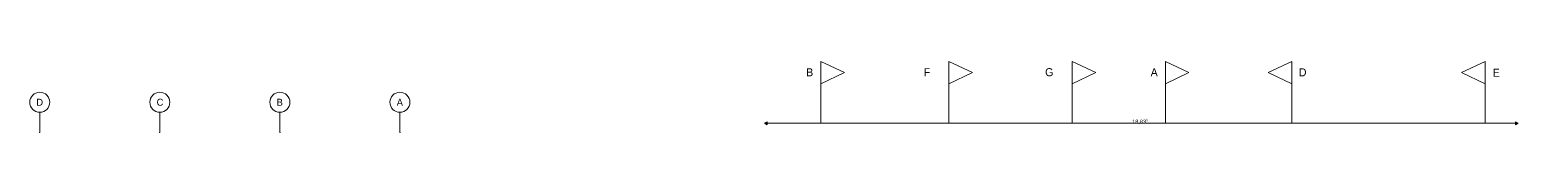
# Model space of a CAD drawing. Header units: metres. Extents: x -21.8 to 56, y -7 to 11.8.
# Drawn here: x 18.75 to 55.95, y -6.95 to -5.19 of the extents above; entities that cross this region are included whole.
import ezdxf

# ---------------------------------------------------------------- set-up
doc = ezdxf.new("R2010")
doc.units = ezdxf.units.M
doc.header["$MEASUREMENT"] = 0
doc.linetypes.add('Strichlinie eng', pattern=[0.002, 0.0015, -0.0005])
for name, color, linetype in [('A-Nord 2_Ansicht Nord Hof PP_2_000 Achsraster', 7, 'Continuous'), ('A-Nord 2_Ansicht Nord Hof PP_3_844 Umriss 2D', 7, 'Continuous'), ('A-Nord 2_Ansicht Nord Hof PP_3_910 Allgemein Bemaßung.x', 7, 'Continuous'), ('A-Nord 2_Ansicht Nord Hof PP_3_Neubau_844 Umriss 2D', 7, 'Continuous')]:
    doc.layers.add(name, color=color, linetype=linetype)
doc.styles.add('ERSTELLTER_STIL_1', font='')
doc.styles.get('ERSTELLTER_STIL_1').set_extended_font_data('Eurostile')

msp = doc.modelspace()

# ---------------------------------------------------------------- hatches: boundary and pattern name
at = {"layer": 'A-Nord 2_Ansicht Nord Hof PP_3_Neubau_844 Umriss 2D', "linetype": 'Continuous', "lineweight": 13, "true_color": 0xfb0106}
for points in [[(37.116, -6.724), (37.181, -6.762), (37.181, -6.687)], [(55.951, -6.724), (55.886, -6.687), (55.886, -6.762)]]:
    msp.add_hatch(color=1, dxfattribs=at).paths.add_polyline_path(points)

# ---------------------------------------------------------------- linework, layer by layer
at = {"layer": 'A-Nord 2_Ansicht Nord Hof PP_2_000 Achsraster', "color": 5, "linetype": 'Strichlinie eng', "lineweight": 0, "ltscale": 1000}
for p, q in [((19.004, -6.95), (19.004, -6.45)), ((22.004, -6.95), (22.004, -6.45)), ((25.004, -6.95), (25.004, -6.45)), ((28.004, -6.95), (28.004, -6.45))]:
    msp.add_line(p, q, dxfattribs=at)
at = {"layer": 'A-Nord 2_Ansicht Nord Hof PP_2_000 Achsraster', "color": 5, "linetype": 'Continuous', "lineweight": 0, "ltscale": 1000}
for centre in [(19.004, -6.2), (22.004, -6.2), (25.004, -6.2), (28.004, -6.2)]:
    msp.add_circle(centre, 0.25, dxfattribs=at)
at = {"layer": 'A-Nord 2_Ansicht Nord Hof PP_2_000 Achsraster', "color": 5, "linetype": 'Strichlinie eng', "lineweight": 0, "ltscale": 1000}
for p in [(19.004, -6.95), (19.004, -6.95), (22.004, -6.95), (22.004, -6.95), (25.004, -6.95), (25.004, -6.95), (28.004, -6.95), (28.004, -6.95)]:
    msp.add_point(p, dxfattribs=at)
at = {"layer": 'A-Nord 2_Ansicht Nord Hof PP_3_910 Allgemein Bemaßung.x', "color": 7, "linetype": 'Continuous', "lineweight": 13, "ltscale": 1000, "flags": 128}
for points in [[(38.523, -6.724), (38.523, -5.186), (39.112, -5.461), (38.523, -5.736)], [(41.723, -6.724), (41.723, -5.186), (42.312, -5.461), (41.723, -5.736)], [(44.803, -6.724), (44.803, -5.186), (45.392, -5.461), (44.803, -5.736)], [(47.133, -6.724), (47.133, -5.186), (47.722, -5.461), (47.133, -5.736)], [(50.293, -6.724), (50.293, -5.186), (49.704, -5.461), (50.293, -5.736)], [(55.123, -6.724), (55.123, -5.186), (54.534, -5.461), (55.123, -5.736)]]:
    msp.add_lwpolyline(points, dxfattribs=at)
at = {"layer": 'A-Nord 2_Ansicht Nord Hof PP_3_Neubau_844 Umriss 2D', "color": 1, "linetype": 'Continuous', "lineweight": 13, "ltscale": 1000, "true_color": 0xfb0106}
for p, q in [((37.116, -6.724), (37.181, -6.687)), ((37.181, -6.687), (37.181, -6.762)), ((55.886, -6.762), (55.886, -6.687)), ((55.951, -6.724), (55.886, -6.687)), ((37.116, -6.724), (37.181, -6.762)), ((37.181, -6.724), (55.886, -6.724)), ((55.951, -6.724), (55.886, -6.762))]:
    msp.add_line(p, q, dxfattribs=at)

# ---------------------------------------------------------------- texts
at = {"layer": 'A-Nord 2_Ansicht Nord Hof PP_2_000 Achsraster', "color": 5, "linetype": 'Continuous', "lineweight": 0, "char_height": 0.175, "attachment_point": 1, "style": 'ERSTELLTER_STIL_1'}
for s, insert in [('\\A1;{\\pql;\\pt0;\\fEurostile|b0|i0|c0|p0;\\W1.000000;D}', (18.917, -6.112)), ('\\A1;{\\pql;\\pt0;\\fEurostile|b0|i0|c0|p0;\\W1.000000;C}', (21.924, -6.111)), ('\\A1;{\\pql;\\pt0;\\fEurostile|b0|i0|c0|p0;\\W1.000000;B}', (24.923, -6.112)), ('\\A1;{\\pql;\\pt0;\\fEurostile|b0|i0|c0|p0;\\W1.000000;A}', (27.924, -6.112))]:
    msp.add_mtext(s, dxfattribs=dict(at, insert=insert))
at = {"layer": 'A-Nord 2_Ansicht Nord Hof PP_3_844 Umriss 2D', "color": 1, "linetype": 'Continuous', "lineweight": 13, "true_color": 0xfb0106, "insert": (46.304, -6.763), "char_height": 0.1, "attachment_point": 7, "style": 'ERSTELLTER_STIL_1'}
msp.add_mtext('\\A1;{\\pql;\\fEurostile|b0|i0|c0|p0;\\W1.000000;18,83\\fEurostile|b0|i0|c0|p0;\\W1.000000;\\A1{\\H.66x;\\S5^  ;}}', dxfattribs=at)
at = {"layer": 'A-Nord 2_Ansicht Nord Hof PP_3_910 Allgemein Bemaßung.x', "color": 7, "linetype": 'Continuous', "lineweight": 13, "char_height": 0.2, "style": 'ERSTELLTER_STIL_1'}
for s, insert, attachment_point in [('\\A1;{\\pql;\\fEurostile|b0|i0|c0|p0;\\W1.000000;B}', (38.155, -5.453), 4), ('\\A1;{\\pqr;\\fEurostile|b0|i0|c0|p0;\\W1.000000;F}', (41.256, -5.451), 6), ('\\A1;{\\pqr;\\fEurostile|b0|i0|c0|p0;\\W1.000000;G}', (44.336, -5.451), 6), ('\\A1;{\\pql;\\fEurostile|b0|i0|c0|p0;\\W1.000000;A}', (46.765, -5.453), 4), ('\\A1;{\\pqr;\\fEurostile|b0|i0|c0|p0;\\W1.000000;D}', (50.66, -5.453), 6), ('\\A1;{\\pqr;\\fEurostile|b0|i0|c0|p0;\\W1.000000;E}', (55.49, -5.463), 6)]:
    msp.add_mtext(s, dxfattribs=dict(at, insert=insert, attachment_point=attachment_point))

doc.saveas('drawing.dxf')
